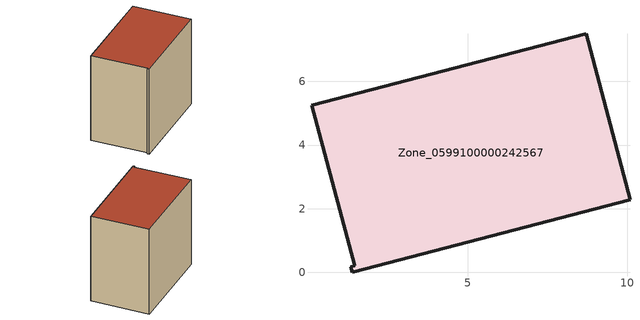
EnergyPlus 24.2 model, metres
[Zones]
Zone_0599100000242567
 floor ground (C_G): 0.09,5.24 8.72,7.5 10.09,2.28 1.37,0 1.32,0.17 1.45,0.21 z0
 wall outside (C_F): 10.09,2.28 8.72,7.5 0.09,5.24 1.45,0.21 1.32,0.17 1.37,0 10.09,2.28 z0:8.34
 roof outside (C_R): 8.72,7.5 0.09,5.24 1.45,0.21 1.32,0.17 1.37,0 10.09,2.28 z8.34
[BUILDING]
Pand.0599100000242567: North Axis=0; Terrain=City; Loads Convergence Tolerance Value=0.04; Temperature Convergence Tolerance Value=0.4; Solar Distribution=FullExterior; Maximum Number of Warmup Days=25; Minimum Number of Warmup Days=1
[Site:Location]
Rotterdam.The.Hague.AP_ZH_NLD Design_Conditions: Latitude=51.96; Longitude=4.45; Time Zone=1; Elevation=-4.5
[SITE:GROUNDTEMPERATURE:BUILDINGSURFACE]
18, 18, 18, 18, 18, 18, 18, 18, 18, 18, 18, 18
[MATERIAL] Thermal Absorptance=0.9; Solar Absorptance=0.7; Visible Absorptance=0.7
Name | Roughness | Thickness | Conductivity | Density | Specific Heat
G.TI.1975-1991 | MediumSmooth | 0.15 | 0.288461 | 540 | 1210
F.TI.1975-1991 | Rough | 0.3 | 0.230769 | 1920 | 840
R.TI.1975-1991 | MediumRough | 0.2 | 0.153846 | 1500 | 1000
[CONSTRUCTION]
C_G: G.TI.1975-1991
C_F: F.TI.1975-1991
C_R: R.TI.1975-1991
[ZONE]
Zone_0599100000242567: Type=1; Multiplier=1; Ceiling Height=Autocalculate; Volume=Autocalculate; Floor Area=autocalculate; Part of Total Floor Area=Yes
[ZONEINFILTRATION:DESIGNFLOWRATE]
Infil_Zone_0599100000242567: Zone or ZoneList or Space or SpaceList=Zone_0599100000242567; Schedule=AlwaysOn; Design Flow Rate Calculation Method=Flow/Area; Flow Rate per Floor Area=0.003; Constant Term Coefficient=1; Temperature Term Coefficient=0; Velocity Term Coefficient=0; Velocity Squared Term Coefficient=0
[HVACTEMPLATE:ZONE:IDEALLOADSAIRSYSTEM]
Zone_0599100000242567: Maximum Heating Supply Air Temperature=50; Minimum Cooling Supply Air Temperature=13; Maximum Heating Supply Air Humidity Ratio=0.0156; Minimum Cooling Supply Air Humidity Ratio=0.0077; Heating Limit=NoLimit; Cooling Limit=NoLimit; Dehumidification Control Type=ConstantSensibleHeatRatio; Cooling Sensible Heat Ratio=0.7; Dehumidification Setpoint=60; Humidification Control Type=None; Humidification Setpoint=30; Outdoor Air Method=None; Outdoor Air Flow Rate per Person=0.00944; Outdoor Air Flow Rate per Zone Floor Area=0; Outdoor Air Flow Rate per Zone=0; Demand Controlled Ventilation Type=None; Outdoor Air Economizer Type=NoEconomizer; Heat Recovery Type=None; Sensible Heat Recovery Effectiveness=0.7; Latent Heat Recovery Effectiveness=0.65
[ZONECONTROL:THERMOSTAT]
ThermostatControl_Zone_0599100000242567: Zone or ZoneList=Zone_0599100000242567; Control Type Schedule=DualSetpointControlType; Control 1=Thermostat_Zone_0599100000242567; Temperature Difference Between Cutout And Setpoint=0
[THERMOSTATSETPOINT:DUALSETPOINT]
Thermostat_Zone_0599100000242567: Heating Setpoint Temperature Schedule=HeatingSetpoint_Zone_0599100000242567; Cooling Setpoint Temperature Schedule=CoolingSetpoint_Zone_0599100000242567
[SCHEDULE:COMPACT]
HeatingSetpoint_Zone_0599100000242567: Through: 12/31, For: AllDays, Until: 24:00, 21
CoolingSetpoint_Zone_0599100000242567: Through: 12/31, For: AllDays, Until: 24:00, 24
DualSetpointControlType: Through: 12/31, For: AllDays, Until: 24:00, 4
AlwaysOn: Through: 12/31, For: AllDays, Until: 24:00, 1
